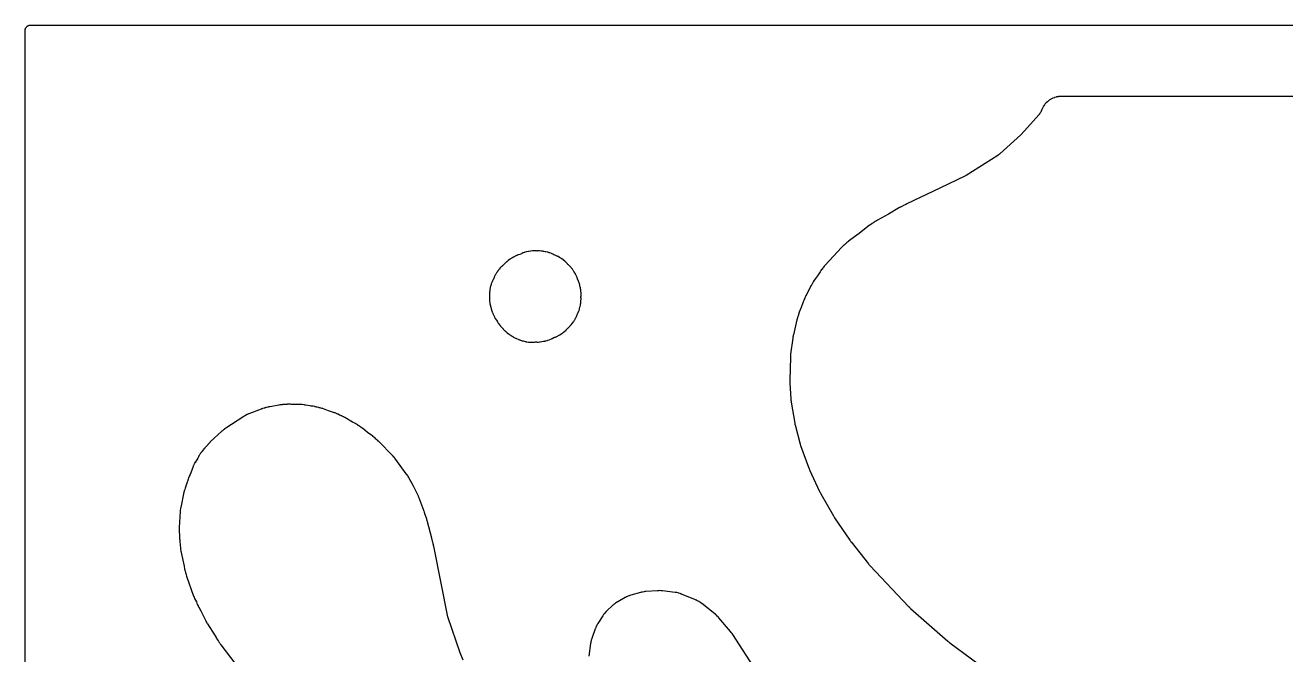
# Model space of a CAD drawing. Header units: millimetres. Extents: x 0 to 300, y 0 to 300.
# Drawn here: x -0.1 to 150, y 225 to 300.1 of the extents above; entities that cross this region are included whole.
import ezdxf

# ---------------------------------------------------------------- set-up
doc = ezdxf.new("R2010")
doc.units = ezdxf.units.MM
doc.layers.add('CUT', color=7, linetype='CONTINUOUS')

msp = doc.modelspace()

# ---------------------------------------------------------------- linework, layer by layer
at = {"layer": 'CUT'}
for points in [[(-0.0625, 1.4375), (-0.0625, 298.5625), (-0.0625, 299.4478), (-0.0589, 299.5212), (-0.0503, 299.5794), (-0.036, 299.6365), (-0.0162, 299.6918), (0.009, 299.745), (0.0392, 299.7954), (0.0743, 299.8427), (0.1137, 299.8863), (0.1573, 299.9257), (0.2046, 299.9608), (0.255, 299.991), (0.3082, 300.0162), (0.3635, 300.036), (0.4206, 300.0503), (0.4788, 300.0589), (0.5522, 300.0625), (1.4375, 300.0625), (298.5476, 300.0625)], [(182.6862, 291.5733), (123.3608, 291.5733), (123.3286, 291.5733), (123.3142, 291.5731), (123.2212, 291.5709), (123.2069, 291.5704), (123.1511, 291.5677), (123.1225, 291.5657), (122.9399, 291.5482), (122.8832, 291.54), (122.7056, 291.5057), (122.6499, 291.4922), (122.4763, 291.441), (122.4223, 291.4223), (122.2543, 291.3549), (122.2023, 291.331), (122.0415, 291.2479), (121.992, 291.2192), (121.8399, 291.1212), (121.7933, 291.0879), (121.6512, 290.9758), (121.608, 290.9382), (121.4773, 290.8131), (121.4379, 290.7716), (121.3196, 290.6346), (121.2844, 290.5895), (121.1797, 290.4418), (121.1489, 290.3936), (121.0588, 290.2366), (121.0327, 290.1857), (120.957, 290.0186), (120.9458, 289.9922), (120.9252, 289.9403), (120.92, 289.9269), (120.9074, 289.8928), (120.8929, 289.856), (120.8649, 289.7893), (120.8311, 289.7179), (120.8065, 289.6713), (120.7666, 289.6031), (120.738, 289.5589), (120.6923, 289.4945), (120.6511, 289.4415), (120.6192, 289.4029), (120.6133, 289.3961), (120.6053, 289.3871), (119.255, 287.8792), (118.4528, 287.0003), (118.4475, 286.9954), (118.4388, 286.9874), (115.954, 284.7374), (115.9471, 284.7311), (115.9361, 284.7214), (115.9184, 284.7061), (115.892, 284.6839), (115.8691, 284.6653), (115.8502, 284.6503), (115.8405, 284.6428), (115.8361, 284.6395), (115.8137, 284.6229), (115.7792, 284.5981), (115.7595, 284.5841), (115.7543, 284.5806), (115.754, 284.5803), (115.7528, 284.5796), (115.7511, 284.5784), (115.7283, 284.5629), (115.7257, 284.5611), (115.7241, 284.5601), (115.7236, 284.5597), (115.7227, 284.5592), (115.7154, 284.5544), (115.7076, 284.5494), (111.9279, 282.1423), (111.9162, 282.135), (111.8887, 282.1181), (111.8769, 282.1109), (111.868, 282.1057), (111.861, 282.1022), (111.8486, 282.0961), (108.8174, 280.6418), (104.8932, 278.774), (104.8851, 278.77), (104.8285, 278.742), (104.8198, 278.7376), (104.7498, 278.7016), (104.7413, 278.6971), (104.6864, 278.6678), (104.6775, 278.6629), (104.5835, 278.6105), (104.2851, 278.4673), (104.2751, 278.4624), (104.2059, 278.4276), (104.1953, 278.4222), (104.11, 278.3771), (104.0997, 278.3715), (104.0329, 278.3346), (104.022, 278.3284), (102.6942, 277.5573), (101.3942, 276.8326), (101.3774, 276.823), (101.2699, 276.7584), (101.2535, 276.7482), (101.1212, 276.6628), (101.1051, 276.6521), (101.0019, 276.5807), (100.9862, 276.5695), (100.961, 276.5508), (100.8637, 276.4943), (100.8465, 276.484), (100.7364, 276.415), (100.7197, 276.4041), (100.5845, 276.313), (100.5681, 276.3016), (100.4628, 276.2255), (100.4468, 276.2135), (99.2047, 275.2505), (97.9338, 274.3096), (97.9235, 274.3018), (97.8572, 274.2505), (97.847, 274.2425), (97.8079, 274.2108), (97.7882, 274.1941), (97.6625, 274.0832), (97.6435, 274.0657), (97.6072, 274.0307), (97.598, 274.0217), (97.5389, 273.9622), (97.5299, 273.953), (97.5267, 273.9497), (97.5099, 273.9367), (97.4996, 273.9285), (97.4328, 273.8743), (97.4226, 273.8659), (97.3832, 273.8324), (97.3634, 273.8148), (97.2373, 273.6979), (97.2183, 273.6795), (97.1819, 273.6427), (97.1727, 273.6332), (97.1137, 273.5706), (97.1047, 273.5609), (96.1673, 272.5236), (95.1758, 271.4836), (95.1683, 271.4756), (95.1167, 271.4194), (95.109, 271.4109), (95.0759, 271.3734), (95.0603, 271.3551), (94.9652, 271.2385), (94.9509, 271.2203), (94.9267, 271.1881), (94.9202, 271.1793), (94.8759, 271.1182), (94.8688, 271.1082), (94.7988, 271.0073), (94.7933, 271.0011), (94.7858, 270.9923), (94.7533, 270.9534), (94.738, 270.9343), (94.645, 270.8136), (94.631, 270.7947), (94.6074, 270.7614), (94.601, 270.7523), (94.5579, 270.6892), (94.551, 270.6788), (94.2426, 270.2061), (93.9045, 269.7191), (93.8946, 269.7043), (93.8316, 269.6076), (93.8221, 269.5925), (93.7467, 269.4688), (93.7377, 269.4535), (93.6805, 269.3532), (93.672, 269.3376), (93.6543, 269.3044), (93.6343, 269.2737), (93.6248, 269.2586), (93.5645, 269.1599), (93.5554, 269.1445), (93.4834, 269.0184), (93.4748, 269.0028), (93.4204, 268.9006), (93.4123, 268.8847), (93.1547, 268.3638), (92.8821, 267.8508), (92.8741, 267.835), (92.8233, 267.7322), (92.8157, 267.7162), (92.7557, 267.5853), (92.7486, 267.5691), (92.7039, 267.4634), (92.6973, 267.4471), (92.6824, 267.4088), (92.665, 267.3737), (92.6575, 267.3579), (92.61, 267.2543), (92.6029, 267.2382), (92.5471, 267.1066), (92.5405, 267.0903), (92.4992, 266.9841), (92.493, 266.9677), (92.2932, 266.4071), (92.086, 265.8738), (92.0795, 265.8561), (92.0386, 265.7403), (92.0326, 265.7224), (91.986, 265.5756), (91.9806, 265.5576), (91.9471, 265.4395), (91.9433, 265.4253), (91.9125, 265.3387), (91.9071, 265.3229), (91.8736, 265.2199), (91.8687, 265.204), (91.8302, 265.0736), (91.8257, 265.0576), (91.798, 264.9529), (91.7939, 264.9368), (91.3732, 263.1501), (91.3699, 263.1352), (91.3496, 263.0381), (91.3467, 263.0232), (91.3244, 262.9007), (91.3218, 262.8857), (91.3065, 262.7878), (91.3044, 262.7727), (91.0527, 260.8409), (91.0509, 260.8261), (91.0408, 260.7292), (91.0394, 260.7143), (91.0297, 260.5925), (91.0287, 260.5775), (91.0233, 260.4803), (91.0227, 260.4653), (91.0227, 260.4649), (90.944, 257.8151), (90.9438, 257.8006), (90.9432, 257.7057), (90.9433, 257.6911), (90.9456, 257.572), (90.9461, 257.5574), (90.9502, 257.4626), (90.951, 257.448), (91.0819, 255.5155), (91.0831, 255.501), (91.0917, 255.4071), (91.0932, 255.3926), (91.1069, 255.275), (91.1088, 255.2606), (91.122, 255.1672), (91.1242, 255.1528), (91.5422, 252.634), (91.5446, 252.6203), (91.5614, 252.5318), (91.5641, 252.5182), (91.5878, 252.4075), (91.5908, 252.394), (91.6117, 252.3063), (91.6151, 252.2929), (92.1377, 250.3032), (92.1412, 250.2906), (92.1647, 250.2086), (92.1684, 250.196), (92.2001, 250.0937), (92.2042, 250.0812), (92.2312, 250.0003), (92.2355, 249.9879), (93.1601, 247.41), (93.1649, 247.3972), (93.1966, 247.3147), (93.2016, 247.3021), (93.2438, 247.1994), (93.2491, 247.1868), (93.2845, 247.1058), (93.2901, 247.0934), (94.4939, 244.5036), (94.4993, 244.4923), (94.5352, 244.419), (94.5409, 244.4077), (94.5879, 244.3167), (94.5938, 244.3056), (94.6328, 244.2338), (94.6389, 244.2229), (96.1345, 241.6036), (96.14, 241.5942), (96.1789, 241.5289), (96.185, 241.5189), (96.235, 241.4385), (96.2411, 241.4288), (96.2819, 241.3661), (96.2887, 241.3559), (98.0815, 238.7133), (98.0872, 238.705), (98.1274, 238.6479), (98.1337, 238.6392), (98.185, 238.5689), (98.1913, 238.5604), (98.2328, 238.5056), (98.2397, 238.4967), (100.3012, 235.8796), (100.3097, 235.8691), (100.3657, 235.8012), (100.3744, 235.7909), (100.4466, 235.7073), (100.4556, 235.6971), (100.5145, 235.6318), (100.5237, 235.6219), (105.0792, 230.8046), (105.0886, 230.7949), (105.1505, 230.7324), (105.1601, 230.7228), (105.2396, 230.6461), (105.2494, 230.6368), (105.3141, 230.5771), (105.3241, 230.568), (109.7471, 226.6648), (109.7569, 226.6563), (109.8216, 226.6016), (109.8317, 226.5933), (109.9143, 226.5265), (109.9246, 226.5185), (109.9915, 226.4667), (110.0019, 226.4588), (115.1596, 222.649)], [(52.0831, 224.3818), (51.7011, 225.2614), (50.2474, 229.5539), (48.6123, 237.7645), (48.6108, 237.7715), (48.6004, 237.8206), (48.5988, 237.8281), (48.585, 237.8891), (48.5833, 237.8965), (48.5719, 237.9446), (48.5699, 237.9524), (48.5475, 238.0413), (48.5253, 238.1533), (48.5233, 238.1633), (48.5083, 238.2328), (48.5059, 238.2435), (48.4856, 238.3299), (48.4831, 238.3404), (48.4658, 238.4083), (48.4629, 238.4194), (48.3216, 238.9346), (47.8277, 240.8884), (47.8242, 240.9017), (47.8003, 240.9879), (47.7964, 241.0011), (47.7639, 241.1087), (47.7598, 241.1218), (47.732, 241.2068), (47.7275, 241.2199), (47.5825, 241.6306), (47.524, 241.844), (47.5179, 241.8649), (47.4757, 241.9995), (47.4688, 242.0201), (47.4098, 242.1869), (47.4022, 242.2072), (47.3504, 242.3384), (47.342, 242.3585), (47.2564, 242.5542), (46.9287, 243.4823), (46.9219, 243.5006), (46.8757, 243.6189), (46.8683, 243.637), (46.8056, 243.7835), (46.7976, 243.8013), (46.7439, 243.9164), (46.7353, 243.9339), (46.1385, 245.1096), (46.0082, 245.4076), (46.0019, 245.4215), (45.9598, 245.5114), (45.9531, 245.5252), (45.9264, 245.5786), (45.9121, 245.6056), (45.8144, 245.7785), (45.7987, 245.8047), (45.7668, 245.8551), (45.7584, 245.8679), (45.7388, 245.8971), (45.6867, 245.9998), (45.681, 246.0107), (45.6434, 246.0811), (45.6375, 246.0919), (45.614, 246.1338), (45.6016, 246.155), (45.5179, 246.291), (45.5046, 246.3117), (45.4777, 246.3515), (45.4708, 246.3616), (45.4248, 246.427), (45.4176, 246.437), (43.9328, 248.4582), (43.9264, 248.4668), (43.8806, 248.5269), (43.8737, 248.5357), (43.8429, 248.5745), (43.8277, 248.5929), (43.7402, 248.6947), (43.7286, 248.7087), (43.713, 248.7266), (43.6853, 248.7572), (43.6777, 248.7655), (43.6248, 248.8218), (43.6161, 248.8309), (42.0807, 250.3994), (42.0675, 250.4126), (41.9802, 250.4964), (41.9666, 250.509), (41.8538, 250.6107), (41.8398, 250.623), (41.7475, 250.7012), (41.7331, 250.713), (41.6932, 250.7448), (41.6927, 250.7453), (41.5936, 250.8374), (41.5782, 250.8514), (41.4499, 250.9626), (41.434, 250.976), (41.3287, 251.0611), (41.3123, 251.0739), (40.6947, 251.5389), (40.0782, 252.0292), (40.0617, 252.0419), (39.9531, 252.1223), (39.9362, 252.1343), (39.7966, 252.2304), (39.7792, 252.2419), (39.6653, 252.3146), (39.6605, 252.3175), (39.6572, 252.32), (39.6484, 252.3265), (39.5863, 252.3715), (39.577, 252.3781), (39.5358, 252.4068), (39.5156, 252.4202), (39.3884, 252.5014), (39.3686, 252.5135), (39.3337, 252.5339), (39.3242, 252.5393), (39.2581, 252.5763), (39.2473, 252.5822), (38.8869, 252.7745), (37.9877, 253.3053), (37.9769, 253.3115), (37.9068, 253.351), (37.8959, 253.357), (37.8532, 253.3798), (37.8312, 253.3911), (37.6863, 253.4612), (37.6638, 253.4715), (37.6193, 253.4908), (37.6079, 253.4956), (37.5334, 253.5261), (37.5219, 253.5307), (37.3326, 253.6037), (37.1716, 253.6896), (37.1592, 253.696), (37.0783, 253.7368), (37.0658, 253.7429), (37.0166, 253.7663), (36.9911, 253.7777), (36.8241, 253.8477), (36.7982, 253.8579), (36.747, 253.8766), (36.7339, 253.8812), (36.6481, 253.9104), (36.6349, 253.9147), (36.0509, 254.098), (35.4469, 254.3309), (35.4343, 254.3356), (35.3521, 254.3652), (35.3394, 254.3697), (35.2896, 254.3863), (35.2639, 254.3943), (35.0959, 254.4423), (35.0698, 254.4492), (35.0187, 254.4613), (35.0056, 254.4643), (34.9201, 254.4826), (34.907, 254.4853), (34.6775, 254.5291), (34.6306, 254.5438), (34.615, 254.5485), (34.5129, 254.5775), (34.4972, 254.5818), (34.4354, 254.5975), (34.4036, 254.6047), (34.1956, 254.6459), (34.1634, 254.6513), (34.1003, 254.6603), (34.0841, 254.6623), (33.9787, 254.6744), (33.9625, 254.676), (33.8636, 254.6846), (33.2929, 254.7936), (33.2789, 254.7961), (33.1878, 254.8113), (33.1737, 254.8135), (33.1188, 254.8213), (33.0906, 254.8246), (32.9067, 254.842), (32.8784, 254.844), (32.8229, 254.8465), (32.8087, 254.847), (32.7164, 254.8492), (32.7022, 254.8493), (31.9699, 254.8488), (31.6414, 254.8773), (31.6243, 254.8785), (31.5128, 254.885), (31.4957, 254.8857), (31.4287, 254.8877), (31.3944, 254.8877), (31.1714, 254.8814), (31.1371, 254.8795), (31.0704, 254.8738), (31.0533, 254.8721), (30.9424, 254.8594), (30.9254, 254.8572), (30.861, 254.848), (30.7308, 254.8479), (30.7161, 254.8477), (30.621, 254.8453), (30.6064, 254.8447), (30.5493, 254.8419), (30.5201, 254.8398), (30.3309, 254.8211), (30.3019, 254.8175), (30.2453, 254.8091), (30.2309, 254.8068), (30.1372, 254.7906), (30.1228, 254.7879), (29.2884, 254.6223), (29.0476, 254.5878), (29.0317, 254.5853), (28.9292, 254.5678), (28.9135, 254.5649), (28.8522, 254.5527), (28.821, 254.5457), (28.6195, 254.4944), (28.5887, 254.4857), (28.5696, 254.4797), (28.5573, 254.4771), (28.4728, 254.4584), (28.4598, 254.4554), (28.4093, 254.443), (28.3836, 254.4361), (28.2177, 254.3876), (28.1923, 254.3795), (28.1431, 254.3627), (28.1306, 254.3583), (28.0493, 254.3285), (28.0369, 254.3238), (26.5475, 253.7404), (26.5333, 253.7346), (26.4413, 253.6958), (26.4272, 253.6897), (26.3725, 253.665), (26.3449, 253.6516), (26.1675, 253.5602), (26.1405, 253.5455), (26.0887, 253.5153), (26.0755, 253.5074), (25.9905, 253.455), (25.9776, 253.4468), (25.9632, 253.4374), (25.9545, 253.4319), (23.8025, 252.0288), (23.79, 252.0205), (23.7557, 251.9969), (23.7549, 251.9963), (23.7441, 251.9892), (23.6749, 251.9418), (23.6643, 251.9344), (23.6233, 251.9051), (23.6026, 251.8896), (23.4706, 251.7862), (23.4506, 251.7699), (23.4123, 251.7371), (23.4026, 251.7286), (23.34, 251.6728), (23.3304, 251.6641), (21.9682, 250.3943), (21.9552, 250.3818), (21.8722, 250.2997), (21.8596, 250.2868), (21.7586, 250.1807), (21.7464, 250.1675), (21.6685, 250.0805), (21.6567, 250.067), (21.3303, 249.68), (21.3214, 249.6713), (21.3088, 249.6585), (21.2282, 249.5741), (21.216, 249.5609), (21.1691, 249.5089), (21.1459, 249.4815), (21.0006, 249.2991), (20.9791, 249.2704), (20.9507, 249.23), (20.9264, 249.2012), (20.918, 249.191), (20.8639, 249.124), (20.8557, 249.1136), (20.8241, 249.0726), (20.8084, 249.0512), (20.7108, 248.9122), (20.6823, 248.8676), (20.5973, 248.7205), (20.5845, 248.6973), (20.5606, 248.6514), (20.5546, 248.6395), (20.5166, 248.5623), (20.5108, 248.5503), (20.4698, 248.4622), (20.1521, 247.9477), (20.1442, 247.9345), (20.0938, 247.8479), (20.0862, 247.8344), (20.0572, 247.7817), (20.0431, 247.7543), (19.9559, 247.574), (19.9432, 247.5459), (19.9199, 247.4904), (19.914, 247.4761), (19.8775, 247.3828), (19.8721, 247.3684), (19.5617, 246.5117), (19.4676, 246.3095), (19.4619, 246.2968), (19.4256, 246.2138), (19.4201, 246.201), (19.3995, 246.1506), (19.3895, 246.1246), (19.3287, 245.9542), (19.3199, 245.9277), (19.304, 245.8757), (19.3001, 245.8623), (19.2757, 245.7751), (19.2721, 245.7616), (19.2292, 245.5936), (18.9767, 244.8965), (18.9699, 244.8769), (18.9284, 244.7485), (18.9223, 244.7286), (18.8758, 244.5659), (18.8705, 244.5458), (18.8379, 244.4148), (18.8332, 244.3946), (18.4484, 242.5811), (18.4464, 242.5709), (18.4325, 242.4994), (18.4305, 242.4887), (18.4223, 242.4417), (18.4187, 242.419), (18.3994, 242.2769), (18.3968, 242.2549), (18.393, 242.2167), (18.3921, 242.2064), (18.3863, 242.1346), (18.3855, 242.123), (18.2675, 240.209), (18.2665, 240.1882), (18.2629, 240.0532), (18.2627, 240.0325), (18.264, 239.8631), (18.2646, 239.8423), (18.2703, 239.7073), (18.2715, 239.6866), (18.2991, 239.3297), (18.2977, 239.2873), (18.2974, 239.2723), (18.2966, 239.1748), (18.2967, 239.1598), (18.2977, 239.1012), (18.299, 239.0712), (18.3121, 238.8768), (18.3149, 238.8469), (18.3217, 238.7887), (18.3237, 238.7738), (18.3375, 238.6773), (18.3398, 238.6625), (18.3596, 238.5453), (18.4206, 237.7553), (18.4226, 237.7345), (18.4378, 237.5994), (18.4405, 237.5787), (18.4654, 237.41), (18.4688, 237.3894), (18.4934, 237.2557), (18.4975, 237.2352), (18.8574, 235.599), (18.9116, 235.2782), (18.9141, 235.2644), (18.9314, 235.1748), (18.9342, 235.161), (18.9459, 235.1074), (18.9525, 235.0801), (18.9996, 234.9038), (19.0075, 234.8769), (19.0241, 234.8246), (19.0285, 234.8112), (19.0345, 234.7937), (19.0496, 234.7252), (19.054, 234.7067), (19.0844, 234.5867), (19.0894, 234.5683), (19.1323, 234.4191), (19.1378, 234.4008), (19.1758, 234.283), (19.1819, 234.265), (19.9383, 232.1504), (19.9443, 232.1342), (19.9852, 232.0294), (19.9918, 232.0134), (20.0469, 231.8835), (20.0539, 231.8676), (20.1008, 231.7654), (20.1082, 231.7498), (20.3139, 231.3335), (20.3747, 231.1693), (20.379, 231.1579), (20.4081, 231.0841), (20.4126, 231.0728), (20.431, 231.0288), (20.4409, 231.0064), (20.5079, 230.8627), (20.5186, 230.8408), (20.5405, 230.7984), (20.5462, 230.7876), (20.584, 230.7179), (20.59, 230.7072), (20.8426, 230.2633), (21.4291, 229.0762), (21.4363, 229.0621), (21.4841, 228.9714), (21.4916, 228.9575), (21.5546, 228.8453), (21.5625, 228.8316), (21.6151, 228.7436), (21.6233, 228.7301), (22.5373, 227.2853), (22.6538, 227.0806), (22.6635, 227.0643), (22.7278, 226.9592), (22.7379, 226.9432), (22.8227, 226.8139), (22.8333, 226.7983), (22.9041, 226.6974), (22.9153, 226.6821), (22.9388, 226.6507), (23.0307, 226.5055), (23.0379, 226.4944), (23.0855, 226.4227), (23.0929, 226.4117), (23.1547, 226.323), (23.1624, 226.3122), (23.2131, 226.2427), (23.2211, 226.2321), (24.8862, 224.0525)], [(87.3556, 222.5072), (84.1619, 227.4403), (84.1515, 227.4557), (84.083, 227.5548), (84.0722, 227.5698), (83.9822, 227.6916), (83.971, 227.7063), (83.8963, 227.801), (83.8846, 227.8154), (82.5116, 229.4514), (82.5017, 229.463), (82.4362, 229.5371), (82.4259, 229.5484), (82.3855, 229.5919), (82.3642, 229.6137), (82.2223, 229.7515), (82.2, 229.7722), (82.1553, 229.8114), (82.1437, 229.8213), (82.0677, 229.8846), (82.0559, 229.8942), (80.4259, 231.1844), (80.4147, 231.1931), (80.3409, 231.2487), (80.3294, 231.2572), (80.2843, 231.2895), (80.2608, 231.3055), (80.1079, 231.4046), (80.0588, 231.4332), (79.8972, 231.5173), (79.8717, 231.5299), (79.8213, 231.5531), (79.8083, 231.559), (79.7235, 231.5957), (79.7104, 231.6012), (78.0439, 232.277), (78.0317, 232.2818), (77.9521, 232.312), (77.9399, 232.3166), (77.8917, 232.3337), (77.8668, 232.3419), (77.7064, 232.3912), (77.6557, 232.4044), (77.4916, 232.4395), (77.4659, 232.4444), (77.4155, 232.4529), (77.4025, 232.4549), (77.3184, 232.4672), (77.3054, 232.469), (75.8157, 232.6538), (75.8013, 232.6554), (75.7074, 232.6648), (75.6929, 232.666), (75.6364, 232.6703), (75.6074, 232.6718), (75.4189, 232.6768), (75.3898, 232.6769), (75.3332, 232.6756), (75.3187, 232.6751), (75.2244, 232.6708), (75.2099, 232.6699), (73.8245, 232.5726), (73.8092, 232.5713), (73.7099, 232.5618), (73.6946, 232.5601), (73.6351, 232.5529), (73.6048, 232.5484), (73.4083, 232.5142), (73.3782, 232.5081), (73.3197, 232.4948), (73.3048, 232.4912), (73.2081, 232.4666), (73.1933, 232.4626), (72.0452, 232.1389), (72.0284, 232.1339), (71.9202, 232.0999), (71.9036, 232.0945), (71.8392, 232.0722), (71.8066, 232.0598), (71.5969, 231.9733), (71.5651, 231.9591), (71.5037, 231.9295), (71.4881, 231.9217), (71.3874, 231.8695), (71.372, 231.8612), (70.4703, 231.3596), (70.4595, 231.3534), (70.3899, 231.3128), (70.3792, 231.3064), (70.3379, 231.2811), (70.317, 231.2677), (70.1849, 231.1792), (70.1448, 231.1499), (70.0204, 231.0507), (70.0014, 231.0348), (69.9647, 231.0031), (69.9554, 230.9949), (69.8956, 230.9408), (69.8865, 230.9324), (69.145, 230.2335), (69.1361, 230.2249), (69.0791, 230.169), (69.0704, 230.1603), (69.0368, 230.1259), (69.02, 230.108), (68.9145, 229.9908), (68.8832, 229.953), (68.7876, 229.8276), (68.7731, 229.8077), (68.7456, 229.7683), (68.7387, 229.7582), (68.6942, 229.6918), (68.6875, 229.6815), (68.1123, 228.7823), (68.1034, 228.7679), (68.0465, 228.6732), (68.0379, 228.6585), (68.0054, 228.6007), (67.9896, 228.5706), (67.8925, 228.3724), (67.8784, 228.3415), (67.8526, 228.2804), (67.8462, 228.2646), (67.8062, 228.1617), (67.8003, 228.1458), (67.3823, 226.9734), (67.3775, 226.9593), (67.3472, 226.8673), (67.3427, 226.853), (67.3259, 226.7973), (67.318, 226.7686), (67.2714, 226.5806), (67.265, 226.5515), (67.2538, 226.4943), (67.2511, 226.4797), (67.2348, 226.3842), (67.2325, 226.3694), (67.0135, 224.8558)]]:
    msp.add_lwpolyline(points, dxfattribs=at)
msp.add_lwpolyline([(57.5291, 263.2446), (57.5409, 263.2361), (57.6184, 263.1814), (57.6304, 263.1731), (57.6426, 263.1649), (57.6442, 263.1638), (57.6915, 263.1313), (57.7037, 263.1231), (57.7459, 263.0956), (57.7528, 263.091), (57.772, 263.0772), (57.7854, 263.0678), (57.838, 263.0321), (57.8655, 263.0145), (57.9043, 262.9911), (57.9572, 262.9577), (57.971, 262.9492), (58.0256, 262.9168), (58.0539, 262.9009), (58.0601, 262.8977), (58.0752, 262.8891), (58.1314, 262.8593), (58.1432, 262.8533), (58.1491, 262.85), (58.2053, 262.8194), (58.2346, 262.8045), (58.2893, 262.7785), (58.3177, 262.7636), (58.3323, 262.7561), (58.3895, 262.728), (58.4193, 262.7143), (58.6146, 262.6311), (58.6451, 262.6191), (58.648, 262.6181), (58.6901, 262.6), (58.7053, 262.5936), (58.7653, 262.5698), (58.7963, 262.5584), (58.876, 262.5317), (58.9855, 262.4925), (59.0167, 262.4822), (59.078, 262.464), (59.0938, 262.4595), (59.1967, 262.4318), (59.2126, 262.4278), (59.4354, 262.3745), (59.4502, 262.3711), (59.547, 262.3505), (59.562, 262.3476), (59.6204, 262.3367), (59.6505, 262.3319), (59.8439, 262.3059), (59.9006, 262.3012), (60.047, 262.2857), (60.1115, 262.2823), (60.3184, 262.2828), (60.3507, 262.2837), (60.4136, 262.2872), (60.4297, 262.2883), (60.5343, 262.297), (60.5504, 262.2986), (60.6947, 262.3145), (60.7702, 262.3105), (60.7851, 262.3099), (60.8821, 262.3072), (60.8971, 262.307), (60.9554, 262.3068), (60.9853, 262.3074), (61.1765, 262.3164), (61.236, 262.3222), (61.4228, 262.3498), (61.4265, 262.3505), (61.4473, 262.3533), (61.6321, 262.3881), (61.6558, 262.3938), (61.673, 262.3969), (61.789, 262.4238), (61.836, 262.4316), (61.8913, 262.4434), (62.064, 262.489), (62.1179, 262.506), (62.1279, 262.5096), (62.2736, 262.5543), (62.3266, 262.5733), (62.4935, 262.6423), (62.5193, 262.6536), (62.5691, 262.677), (62.5818, 262.6831), (62.6638, 262.7239), (62.6763, 262.7304), (62.8695, 262.8323), (62.9662, 262.8671), (62.979, 262.8719), (63.0621, 262.904), (63.0748, 262.9091), (63.1243, 262.9295), (63.1494, 262.9405), (63.3084, 263.0148), (63.357, 263.0402), (63.5066, 263.1276), (63.5526, 263.1573), (63.56, 263.1626), (63.5614, 263.1634), (63.7095, 263.2583), (63.7174, 263.2639), (63.7628, 263.2909), (63.8079, 263.3205), (63.946, 263.4204), (63.9806, 263.4478), (64.0086, 263.468), (64.145, 263.5758), (64.1865, 263.6118), (64.3142, 263.7332), (64.3337, 263.7526), (64.3708, 263.7914), (64.3802, 263.8014), (64.4406, 263.8673), (64.4498, 263.8775), (64.5285, 263.9675), (64.6184, 264.0449), (64.629, 264.0543), (64.6971, 264.1158), (64.7075, 264.1254), (64.7476, 264.1634), (64.7676, 264.1833), (64.8932, 264.3139), (64.9304, 264.3564), (65.0415, 264.4963), (65.0745, 264.5422), (65.0754, 264.5435), (65.0825, 264.5524), (65.1878, 264.698), (65.2113, 264.734), (65.2254, 264.7534), (65.3234, 264.9032), (65.3521, 264.9519), (65.3961, 265.0354), (65.453, 265.1347), (65.48, 265.1876), (65.5579, 265.3612), (65.5694, 265.3886), (65.5905, 265.4426), (65.5957, 265.4565), (65.6273, 265.5436), (65.6846, 265.653), (65.6911, 265.6658), (65.7326, 265.7496), (65.7388, 265.7626), (65.7625, 265.8135), (65.7739, 265.8399), (65.8435, 266.0107), (65.8627, 266.0649), (65.9094, 266.2209), (65.916, 266.2394), (65.9325, 266.2939), (65.9743, 266.4598), (65.9775, 266.4702), (65.9914, 266.525), (66.0273, 266.7), (66.0361, 266.7559), (66.0424, 266.8145), (66.0613, 266.9242), (66.0645, 266.9506), (66.0685, 266.9735), (66.092, 267.1588), (66.0965, 267.2177), (66.1017, 267.4069), (66.1018, 267.4365), (66.1005, 267.4941), (66.1, 267.5089), (66.0955, 267.6048), (66.0947, 267.6195), (66.0911, 267.6694), (66.0958, 267.7171), (66.0971, 267.7316), (66.1042, 267.8262), (66.1051, 267.8407), (66.108, 267.8976), (66.1088, 267.9268), (66.1092, 268.1138), (66.1064, 268.1721), (66.0889, 268.3558), (66.0876, 268.3644), (66.0852, 268.3924), (66.0601, 268.5744), (66.0561, 268.5958), (66.052, 268.6271), (66.019, 268.808), (66.0122, 268.8374), (66.0082, 268.8599), (65.9673, 269.0402), (65.9612, 269.0621), (65.9548, 269.091), (65.9059, 269.2699), (65.8877, 269.3257), (65.8207, 269.5013), (65.8096, 269.5285), (65.7866, 269.5809), (65.7805, 269.5943), (65.7401, 269.6806), (65.7337, 269.6938), (65.714, 269.7334), (65.6991, 269.7834), (65.6947, 269.7977), (65.6645, 269.8903), (65.6597, 269.9045), (65.6402, 269.9597), (65.6295, 269.9877), (65.5565, 270.1653), (65.531, 270.2196), (65.4747, 270.3252), (65.4529, 270.3731), (65.4268, 270.4241), (65.3367, 270.581), (65.3059, 270.6292), (65.2994, 270.6383), (65.2062, 270.7849), (65.1731, 270.832), (65.1711, 270.8344), (65.0667, 270.9836), (65.0314, 271.0293), (65.0224, 271.0399), (64.917, 271.1767), (64.8794, 271.221), (64.7521, 271.3568), (64.7318, 271.3775), (64.691, 271.417), (64.6805, 271.427), (64.6111, 271.491), (64.6003, 271.5007), (64.5443, 271.5499), (64.4702, 271.6358), (64.4609, 271.6463), (64.3997, 271.714), (64.3902, 271.7243), (64.3524, 271.7641), (64.3326, 271.784), (64.2028, 271.9087), (64.1605, 271.9456), (64.0215, 272.0561), (64.0024, 272.0699), (63.9592, 272.1043), (63.8156, 272.2081), (63.7927, 272.2231), (63.7631, 272.2445), (63.6144, 272.342), (63.5868, 272.3583), (63.5432, 272.3868), (63.3893, 272.4776), (63.3393, 272.504), (63.1752, 272.5809), (63.1494, 272.5923), (63.0983, 272.6133), (63.0852, 272.6186), (62.9995, 272.6516), (62.9863, 272.6565), (62.8791, 272.6949), (62.7619, 272.7571), (62.7486, 272.7639), (62.6618, 272.8072), (62.6484, 272.8137), (62.5956, 272.8384), (62.5683, 272.8504), (62.3912, 272.9228), (62.3349, 272.9426), (62.322, 272.9464), (62.3163, 272.9484), (62.2408, 272.9706), (62.1541, 272.9963), (62.1474, 272.998), (62.1351, 273.0015), (62.1079, 273.0081), (62.0872, 273.0142), (61.9024, 273.0591), (61.8526, 273.0686), (61.8385, 273.0721), (61.6501, 273.1084), (61.6022, 273.1151), (61.5889, 273.1177), (61.3989, 273.1448), (61.3385, 273.1504), (61.1441, 273.1583), (61.1138, 273.1587), (61.0545, 273.1581), (61.0393, 273.1578), (60.9407, 273.1543), (60.9256, 273.1536), (60.8557, 273.1493), (60.8148, 273.153), (60.7998, 273.1542), (60.702, 273.1605), (60.687, 273.1613), (60.6282, 273.1636), (60.5981, 273.164), (60.4049, 273.1619), (60.3892, 273.161), (60.3864, 273.1609), (60.3266, 273.1571), (60.1383, 273.1356), (60.1361, 273.1352), (60.0795, 273.1289), (59.8972, 273.0995), (59.8912, 273.0989), (59.8337, 273.0897), (59.6533, 273.052), (59.6522, 273.0517), (59.646, 273.0507), (59.5899, 273.0391), (59.4144, 272.994), (59.3596, 272.9771), (59.1868, 272.9145), (59.1601, 272.9041), (59.1084, 272.8826), (59.0952, 272.8769), (59.0101, 272.839), (58.9971, 272.833), (58.8006, 272.7398), (58.6213, 272.6816), (58.608, 272.6771), (58.5217, 272.6468), (58.5085, 272.642), (58.4571, 272.6226), (58.431, 272.6121), (58.2654, 272.5406), (58.2149, 272.5159), (58.0589, 272.4304), (58.0258, 272.4102), (57.9971, 272.3946), (57.846, 272.3033), (57.8099, 272.2791), (57.7852, 272.2643), (57.6384, 272.1668), (57.6156, 272.1501), (57.5781, 272.1255), (57.4365, 272.0227), (57.3932, 271.9882), (57.2598, 271.8713), (57.2395, 271.8526), (57.2005, 271.8151), (57.1906, 271.8054), (57.1273, 271.7416), (57.1176, 271.7317), (56.9665, 271.5723), (56.8039, 271.4384), (56.793, 271.4292), (56.723, 271.3687), (56.7123, 271.3592), (56.6711, 271.3219), (56.6504, 271.3022), (56.5212, 271.1734), (56.4828, 271.1313), (56.3679, 270.9927), (56.3519, 270.9713), (56.3275, 270.9422), (56.2175, 270.7971), (56.198, 270.7687), (56.1717, 270.7342), (56.1021, 270.6334), (56.068, 270.5901), (56.0356, 270.5445), (55.9399, 270.396), (55.9118, 270.3476), (55.8292, 270.1887), (55.8169, 270.1636), (55.794, 270.114), (55.7883, 270.1013), (55.7521, 270.0179), (55.7467, 270.005), (55.6283, 269.7137), (55.6138, 269.6874), (55.6066, 269.6737), (55.5604, 269.5843), (55.5535, 269.5705), (55.5272, 269.5161), (55.5145, 269.4879), (55.4374, 269.3051), (55.4164, 269.2469), (55.3594, 269.0597), (55.3444, 268.9997), (55.3397, 268.9757), (55.3261, 268.9215), (55.2979, 268.825), (55.2838, 268.7655), (55.2488, 268.5755), (55.2407, 268.5149), (55.225, 268.3196), (55.2234, 268.2891), (55.2216, 268.2294), (55.2213, 268.2141), (55.221, 268.1148), (55.2211, 268.0995), (55.2237, 267.9798), (55.2008, 267.7239), (55.1995, 267.7069), (55.1928, 267.5967), (55.192, 267.5797), (55.1898, 267.5134), (55.1897, 267.4794), (55.1949, 267.2617), (55.2004, 267.1939), (55.2302, 266.9782), (55.2359, 266.9446), (55.2486, 266.8796), (55.2522, 266.8629), (55.2765, 266.7552), (55.2805, 266.7386), (55.3953, 266.2905), (55.3991, 266.2764), (55.425, 266.1847), (55.4292, 266.1707), (55.446, 266.116), (55.4554, 266.0882), (55.5204, 265.9093), (55.531, 265.882), (55.5532, 265.8293), (55.559, 265.8158), (55.598, 265.729), (55.6042, 265.7157), (55.8057, 265.2944), (55.8118, 265.282), (55.8526, 265.2015), (55.859, 265.1891), (55.8847, 265.1413), (55.8984, 265.1172), (55.9897, 264.9644), (56.0204, 264.9181), (56.1254, 264.7744), (56.1423, 264.7524), (56.1476, 264.7458), (56.1596, 264.7237), (56.2495, 264.567), (56.2798, 264.5195), (56.384, 264.372), (56.4008, 264.3493), (56.4346, 264.3059), (56.4434, 264.2949), (56.5014, 264.224), (56.5104, 264.2132), (56.736, 263.95), (56.7465, 263.9381), (56.8154, 263.8619), (56.8262, 263.8503), (56.8688, 263.8056), (56.8912, 263.7833), (57.0407, 263.6422), (57.0643, 263.6211), (57.1114, 263.5811), (57.1236, 263.571), (57.2037, 263.5066), (57.2161, 263.4968), (57.2786, 263.4492), (57.3159, 263.4154), (57.4604, 263.2966), (57.4834, 263.2786)], close=True, dxfattribs=at)

doc.saveas('drawing.dxf')
